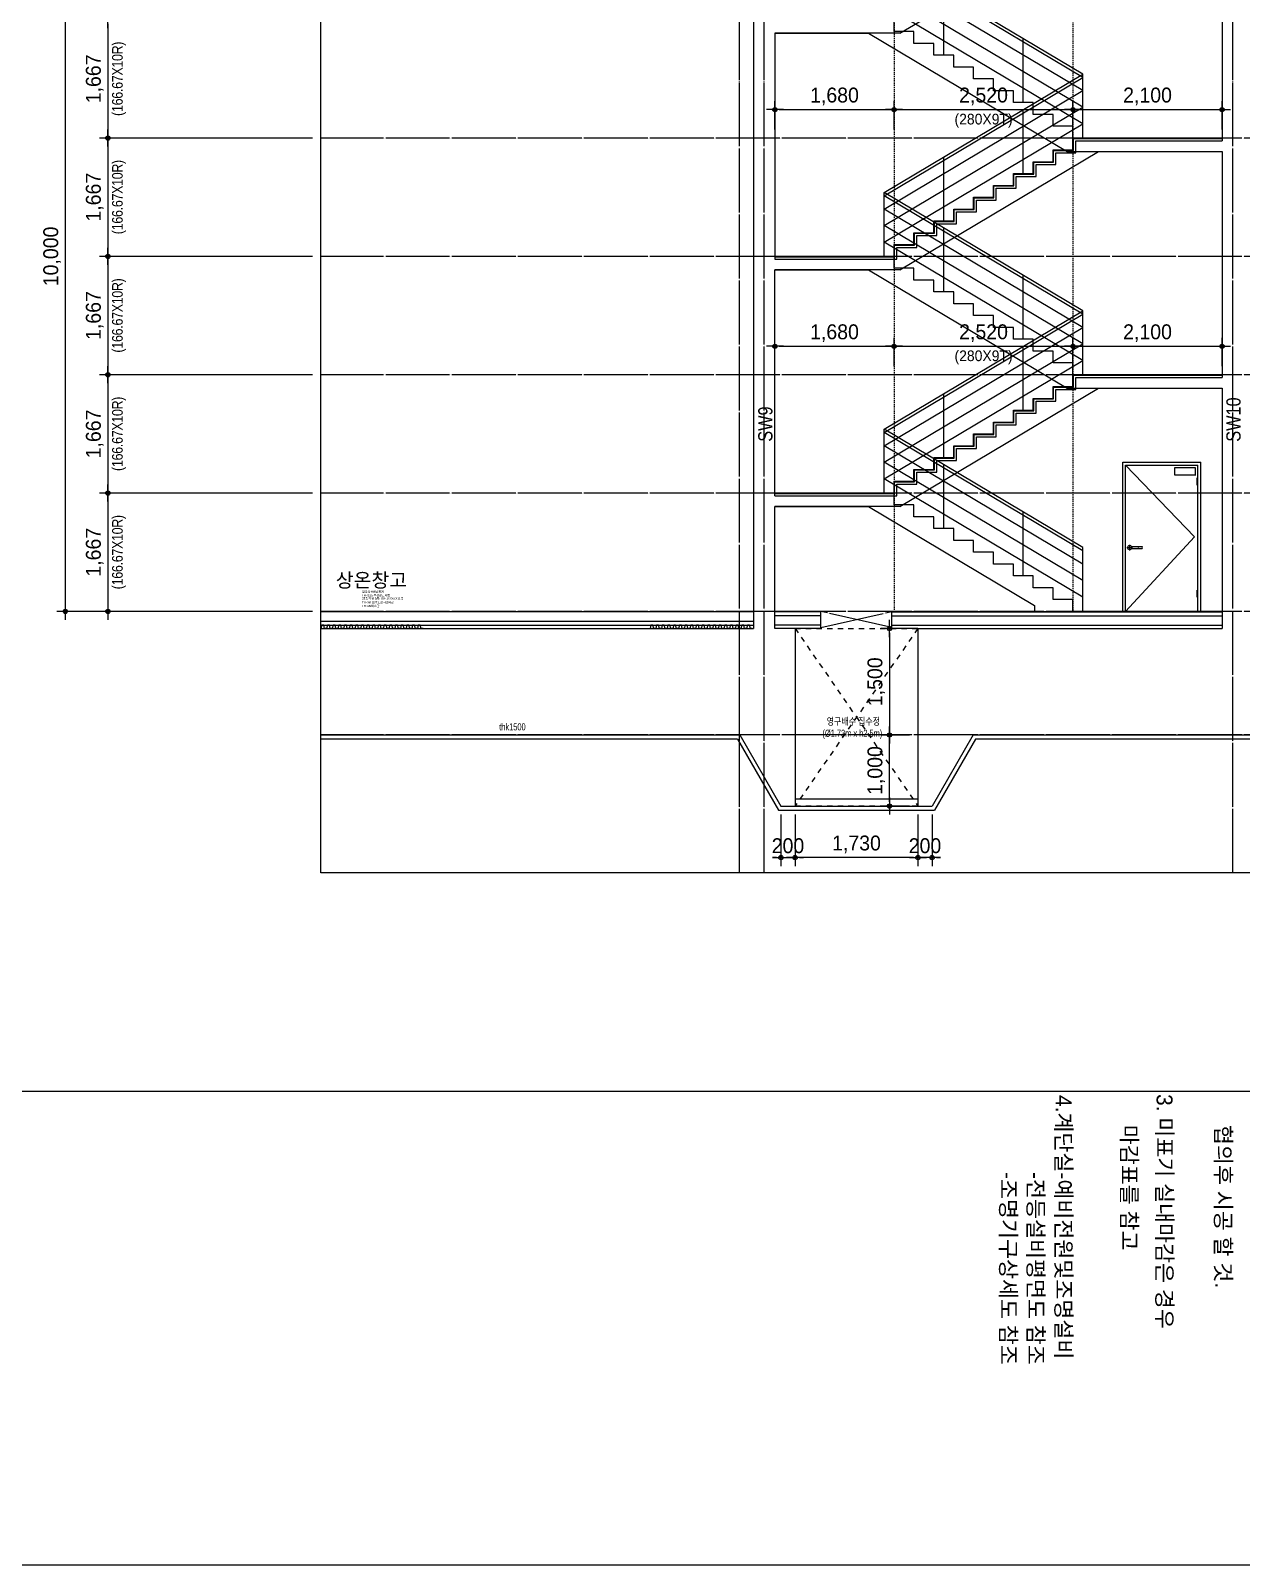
# Model space of a CAD drawing. Header units: millimetres. Extents: x 11948722 to 13111668, y -10771712 to -10232988.
# Drawn here: x 12635683 to 12652737, y -10515136 to -10493525 of the extents above; entities that cross this region are included whole.
import ezdxf
from ezdxf.enums import TextEntityAlignment as Align

# ---------------------------------------------------------------- set-up
doc = ezdxf.new("R2010")
doc.units = ezdxf.units.MM
doc.header["$LTSCALE"] = 150
doc.header["$MEASUREMENT"] = 0
for name, pattern in [('CEN', [6.2, 6, -0.1, 0, -0.1]), ('HID', [2.3, 1.5, -0.8]), ('HIDDEN', [2, 1, -1]), ('Xref-계단단면도$0$H', [1, 0.6, -0.4])]:
    doc.linetypes.add(name, pattern=pattern)
doc.layers.get('0').update_dxf_attribs({"linetype": 'CONTINUOUS'})
doc.layers.get('Defpoints').update_dxf_attribs({"color": 117, "linetype": 'CONTINUOUS'})
for name, color, linetype in [('253', 253, 'CONTINUOUS'), ('A-HAT-251', 251, 'CONTINUOUS'), ('A-중심선', 10, 'CEN'), ('BOX TEXT', 3, 'CONTINUOUS'), ('CON-C', 2, 'CONTINUOUS'), ('ELE-06', 6, 'CONTINUOUS'), ('ELE-8', 8, 'CONTINUOUS'), ('ele11', 251, 'CONTINUOUS'), ('Xref-계단단면도$0$3 dim0', 7, 'CONTINUOUS'), ('Xref-계단단면도$0$A-CEIL', 6, 'CONTINUOUS'), ('Xref-계단단면도$0$A-DIM', 7, 'CONTINUOUS'), ('바닥마감', 3, 'CONTINUOUS')]:
    doc.layers.add(name, color=color, linetype=linetype)
doc.styles.add('A.NARROW', font='ARIALN.TTF')
doc.styles.add('Xref-계단단면도$0$나눔고딕 Se', font='')
doc.styles.add('돋움', font='')
doc.styles.add('맑은고딕', font='malgun.ttf')
doc.styles.add('주석', font='')
doc.styles.get('Xref-계단단면도$0$나눔고딕 Se').set_extended_font_data('Dotum')
doc.styles.get('돋움').set_extended_font_data('Dotum')
doc.styles.get('주석').set_extended_font_data('Dotum')
doc.dimstyles.new('Xref-계단단면도$0$A1-100', dxfattribs={"dimtxt": 3, "dimasz": 1, "dimexe": 2, "dimexo": 2, "dimgap": 1, "dimtad": 1, "dimdec": 0, "dimzin": 12, "dimdsep": 46, "dimlunit": 6, "dimtxsty": 'Xref-계단단면도$0$나눔고딕 Se', "dimblk1": 'Xref-계단단면도$0$DIMDOT', "dimblk2": 'Xref-계단단면도$0$DIMDOT', "dimsah": 1, "dimcen": -1, "dimdle": 2, "dimclrd": 256, "dimclre": 256, "dimclrt": 3, "dimadec": 0, "dimazin": 0, "dimtfac": 1, "dimtdec": 0, "dimtix": 1, "dimtmove": 2, "dimatfit": 3, "dimldrblk": 'Xref-계단단면도$0$DIMDOT', "dimfxl": 1, "dimtvp": 1, "dimtolj": 1, "dimtzin": 12, "dimlwd": -1, "dimlwe": -1, "dimarcsym": 0})

# ---------------------------------------------------------------- blocks, each defined once
blk = doc.blocks.new('Xref-계단단면도$0$DIMDOT')
at = {"color": 0}
blk.add_line((-2, 0), (2, 0), dxfattribs=at)
for radius in [0.5, 0.25]:
    blk.add_circle((0, 0), radius, dxfattribs=at)
blk = doc.blocks.new('*D434')
at = {"layer": 'Defpoints', "color": 0, "ltscale": 1200}
for p in [(12639771, -10491704), (12636171, -10501704), (12639771, -10501704)]:
    blk.add_point(p, dxfattribs=at)
at = {"layer": 'Xref-계단단면도$0$3 dim0'}
for p, q in [((12639651, -10491704), (12636051, -10491704)), ((12636171, -10491764), (12636171, -10501644)), ((12639651, -10501704), (12636051, -10501704))]:
    blk.add_line(p, q, dxfattribs=at)
at = {"layer": 'Xref-계단단면도$0$3 dim0', "ltscale": 1200, "xscale": 60, "yscale": 60, "zscale": 60}
for p, rotation in [((12636171, -10491704), 90), ((12636171, -10501704), 270)]:
    blk.add_blockref('Xref-계단단면도$0$DIMDOT', p, dxfattribs=dict(at, rotation=rotation))
at = {"layer": 'Xref-계단단면도$0$3 dim0', "color": 3, "ltscale": 1200, "insert": (12635985, -10496704), "char_height": 210, "attachment_point": 5, "rotation": 90, "style": 'Xref-계단단면도$0$나눔고딕 Se'}
blk.add_mtext('\\A1;10,000', dxfattribs=at)
blk = doc.blocks.new('*D428')
at = {"layer": 'Defpoints', "color": 0, "ltscale": 1200}
for p in [(12639771, -10495037), (12636771, -10496704), (12639771, -10496704)]:
    blk.add_point(p, dxfattribs=at)
at = {"layer": 'Xref-계단단면도$0$3 dim0'}
for p, q in [((12639651, -10495037), (12636651, -10495037)), ((12636771, -10495097), (12636771, -10496644)), ((12639651, -10496704), (12636651, -10496704))]:
    blk.add_line(p, q, dxfattribs=at)
at = {"layer": 'Xref-계단단면도$0$3 dim0', "ltscale": 1200, "xscale": 60, "yscale": 60, "zscale": 60}
for p, rotation in [((12636771, -10495037), 90), ((12636771, -10496704), 270)]:
    blk.add_blockref('Xref-계단단면도$0$DIMDOT', p, dxfattribs=dict(at, rotation=rotation))
at = {"layer": 'Xref-계단단면도$0$3 dim0', "color": 3, "ltscale": 1200, "char_height": 210, "attachment_point": 5, "rotation": 90, "style": 'Xref-계단단면도$0$나눔고딕 Se'}
for s, insert in [('\\H0.714286x;\\W0.9;\\T0.95;(166.67X10R)', (12636927, -10495870)), ('\\A1;1,667', (12636585, -10495870))]:
    blk.add_mtext(s, dxfattribs=dict(at, insert=insert))
blk = doc.blocks.new('*D429')
at = {"layer": 'Defpoints', "color": 0, "ltscale": 1200}
for p in [(12639771, -10496704), (12636771, -10498370), (12639771, -10498370)]:
    blk.add_point(p, dxfattribs=at)
at = {"layer": 'Xref-계단단면도$0$3 dim0'}
for p, q in [((12639651, -10496704), (12636651, -10496704)), ((12636771, -10496764), (12636771, -10498310)), ((12639651, -10498370), (12636651, -10498370))]:
    blk.add_line(p, q, dxfattribs=at)
at = {"layer": 'Xref-계단단면도$0$3 dim0', "ltscale": 1200, "xscale": 60, "yscale": 60, "zscale": 60}
for p, rotation in [((12636771, -10496704), 90), ((12636771, -10498370), 270)]:
    blk.add_blockref('Xref-계단단면도$0$DIMDOT', p, dxfattribs=dict(at, rotation=rotation))
at = {"layer": 'Xref-계단단면도$0$3 dim0', "color": 3, "ltscale": 1200, "char_height": 210, "attachment_point": 5, "rotation": 90, "style": 'Xref-계단단면도$0$나눔고딕 Se'}
for s, insert in [('\\H0.714286x;\\W0.9;\\T0.95;(166.67X10R)', (12636927, -10497537)), ('\\A1;1,667', (12636585, -10497537))]:
    blk.add_mtext(s, dxfattribs=dict(at, insert=insert))
blk = doc.blocks.new('*D430')
at = {"layer": 'Defpoints', "color": 0, "ltscale": 1200}
for p in [(12639771, -10498370), (12636771, -10500037), (12639771, -10500037)]:
    blk.add_point(p, dxfattribs=at)
at = {"layer": 'Xref-계단단면도$0$3 dim0'}
for p, q in [((12639651, -10498370), (12636651, -10498370)), ((12636771, -10498430), (12636771, -10499977)), ((12639651, -10500037), (12636651, -10500037))]:
    blk.add_line(p, q, dxfattribs=at)
at = {"layer": 'Xref-계단단면도$0$3 dim0', "ltscale": 1200, "xscale": 60, "yscale": 60, "zscale": 60}
for p, rotation in [((12636771, -10498370), 90), ((12636771, -10500037), 270)]:
    blk.add_blockref('Xref-계단단면도$0$DIMDOT', p, dxfattribs=dict(at, rotation=rotation))
at = {"layer": 'Xref-계단단면도$0$3 dim0', "color": 3, "ltscale": 1200, "char_height": 210, "attachment_point": 5, "rotation": 90, "style": 'Xref-계단단면도$0$나눔고딕 Se'}
for s, insert in [('\\A1;1,667', (12636585, -10499204)), ('\\H0.714286x;\\W0.9;\\T0.95;(166.67X10R)', (12636927, -10499204))]:
    blk.add_mtext(s, dxfattribs=dict(at, insert=insert))
blk = doc.blocks.new('*D431')
at = {"layer": 'Defpoints', "color": 0, "ltscale": 1200}
for p in [(12639771, -10493370), (12636771, -10495037), (12639771, -10495037)]:
    blk.add_point(p, dxfattribs=at)
at = {"layer": 'Xref-계단단면도$0$3 dim0'}
for p, q in [((12639651, -10493370), (12636651, -10493370)), ((12636771, -10493430), (12636771, -10494977)), ((12639651, -10495037), (12636651, -10495037))]:
    blk.add_line(p, q, dxfattribs=at)
at = {"layer": 'Xref-계단단면도$0$3 dim0', "ltscale": 1200, "xscale": 60, "yscale": 60, "zscale": 60}
for p, rotation in [((12636771, -10493370), 90), ((12636771, -10495037), 270)]:
    blk.add_blockref('Xref-계단단면도$0$DIMDOT', p, dxfattribs=dict(at, rotation=rotation))
at = {"layer": 'Xref-계단단면도$0$3 dim0', "color": 3, "ltscale": 1200, "char_height": 210, "attachment_point": 5, "rotation": 90, "style": 'Xref-계단단면도$0$나눔고딕 Se'}
for s, insert in [('\\H0.714286x;\\W0.9;\\T0.95;(166.67X10R)', (12636927, -10494204)), ('\\A1;1,667', (12636585, -10494204))]:
    blk.add_mtext(s, dxfattribs=dict(at, insert=insert))
blk = doc.blocks.new('*D446')
at = {"layer": 'Defpoints', "color": 0, "ltscale": 1200}
for p in [(12639771, -10500037), (12636771, -10501704), (12639771, -10501704)]:
    blk.add_point(p, dxfattribs=at)
at = {"layer": 'Xref-계단단면도$0$3 dim0'}
for p, q in [((12639651, -10500037), (12636651, -10500037)), ((12636771, -10500097), (12636771, -10501644)), ((12639651, -10501704), (12636651, -10501704))]:
    blk.add_line(p, q, dxfattribs=at)
at = {"layer": 'Xref-계단단면도$0$3 dim0', "ltscale": 1200, "xscale": 60, "yscale": 60, "zscale": 60}
for p, rotation in [((12636771, -10500037), 90), ((12636771, -10501704), 270)]:
    blk.add_blockref('Xref-계단단면도$0$DIMDOT', p, dxfattribs=dict(at, rotation=rotation))
at = {"layer": 'Xref-계단단면도$0$3 dim0', "color": 3, "ltscale": 1200, "char_height": 210, "attachment_point": 5, "rotation": 90, "style": 'Xref-계단단면도$0$나눔고딕 Se'}
for s, insert in [('\\H0.714286x;\\W0.9;\\T0.95;(166.67X10R)', (12636927, -10500870)), ('\\A1;1,667', (12636585, -10500870))]:
    blk.add_mtext(s, dxfattribs=dict(at, insert=insert))
blk = doc.blocks.new('*D466')
at = {"layer": 'Defpoints', "color": 0, "lineweight": -3, "ltscale": 1200}
for p in [(12647846, -10494637), (12646166, -10495037), (12647846, -10495037)]:
    blk.add_point(p, dxfattribs=at)
at = {"layer": 'Xref-계단단면도$0$3 dim0'}
for p, q in [((12646166, -10494917), (12646166, -10494517)), ((12647846, -10494917), (12647846, -10494517)), ((12646226, -10494637), (12647786, -10494637))]:
    blk.add_line(p, q, dxfattribs=at)
at = {"layer": 'Xref-계단단면도$0$3 dim0', "ltscale": 1200, "xscale": 60, "yscale": 60, "zscale": 60, "rotation": 180}
blk.add_blockref('Xref-계단단면도$0$DIMDOT', (12646166, -10494637), dxfattribs=at)
at = {"layer": 'Xref-계단단면도$0$3 dim0', "ltscale": 1200, "xscale": 60, "yscale": 60, "zscale": 60}
blk.add_blockref('Xref-계단단면도$0$DIMDOT', (12647846, -10494637), dxfattribs=at)
at = {"layer": 'Xref-계단단면도$0$3 dim0', "color": 3, "ltscale": 1200, "insert": (12647006, -10494451), "char_height": 210, "attachment_point": 5, "style": 'Xref-계단단면도$0$나눔고딕 Se'}
blk.add_mtext('\\A1;1,680', dxfattribs=at)
blk = doc.blocks.new('*D467')
at = {"layer": 'Defpoints', "color": 0, "lineweight": -3, "ltscale": 1200}
for p in [(12650366, -10494637), (12647846, -10495037), (12650366, -10495037)]:
    blk.add_point(p, dxfattribs=at)
at = {"layer": 'Xref-계단단면도$0$3 dim0'}
for p, q in [((12647846, -10494917), (12647846, -10494517)), ((12650366, -10494917), (12650366, -10494517)), ((12647906, -10494637), (12650306, -10494637))]:
    blk.add_line(p, q, dxfattribs=at)
at = {"layer": 'Xref-계단단면도$0$3 dim0', "ltscale": 1200, "xscale": 60, "yscale": 60, "zscale": 60, "rotation": 180}
blk.add_blockref('Xref-계단단면도$0$DIMDOT', (12647846, -10494637), dxfattribs=at)
at = {"layer": 'Xref-계단단면도$0$3 dim0', "ltscale": 1200, "xscale": 60, "yscale": 60, "zscale": 60}
blk.add_blockref('Xref-계단단면도$0$DIMDOT', (12650366, -10494637), dxfattribs=at)
at = {"layer": 'Xref-계단단면도$0$3 dim0', "color": 3, "ltscale": 1200, "char_height": 210, "attachment_point": 5, "style": 'Xref-계단단면도$0$나눔고딕 Se'}
for s, insert in [('\\A1;2,520', (12649106, -10494451)), ('\\H0.714286x;(280X9T)', (12649106, -10494793))]:
    blk.add_mtext(s, dxfattribs=dict(at, insert=insert))
blk = doc.blocks.new('*D468')
at = {"layer": 'Defpoints', "color": 0, "lineweight": -3, "ltscale": 1200}
for p in [(12652466, -10494637), (12650366, -10495037), (12652466, -10495037)]:
    blk.add_point(p, dxfattribs=at)
at = {"layer": 'Xref-계단단면도$0$3 dim0'}
for p, q in [((12650366, -10494917), (12650366, -10494517)), ((12652466, -10494917), (12652466, -10494517)), ((12650426, -10494637), (12652406, -10494637))]:
    blk.add_line(p, q, dxfattribs=at)
at = {"layer": 'Xref-계단단면도$0$3 dim0', "ltscale": 1200, "xscale": 60, "yscale": 60, "zscale": 60, "rotation": 180}
blk.add_blockref('Xref-계단단면도$0$DIMDOT', (12650366, -10494637), dxfattribs=at)
at = {"layer": 'Xref-계단단면도$0$3 dim0', "ltscale": 1200, "xscale": 60, "yscale": 60, "zscale": 60}
blk.add_blockref('Xref-계단단면도$0$DIMDOT', (12652466, -10494637), dxfattribs=at)
at = {"layer": 'Xref-계단단면도$0$3 dim0', "color": 3, "ltscale": 1200, "insert": (12651416, -10494451), "char_height": 210, "attachment_point": 5, "style": 'Xref-계단단면도$0$나눔고딕 Se'}
blk.add_mtext('\\A1;2,100', dxfattribs=at)
blk = doc.blocks.new('*D469')
at = {"layer": 'Defpoints', "color": 0, "lineweight": -3, "ltscale": 1200}
for p in [(12647846, -10497970), (12646166, -10498370), (12647846, -10498370)]:
    blk.add_point(p, dxfattribs=at)
at = {"layer": 'Xref-계단단면도$0$3 dim0'}
for p, q in [((12646166, -10498250), (12646166, -10497850)), ((12646226, -10497970), (12647786, -10497970)), ((12647846, -10498250), (12647846, -10497850))]:
    blk.add_line(p, q, dxfattribs=at)
at = {"layer": 'Xref-계단단면도$0$3 dim0', "ltscale": 1200, "xscale": 60, "yscale": 60, "zscale": 60, "rotation": 180}
blk.add_blockref('Xref-계단단면도$0$DIMDOT', (12646166, -10497970), dxfattribs=at)
at = {"layer": 'Xref-계단단면도$0$3 dim0', "ltscale": 1200, "xscale": 60, "yscale": 60, "zscale": 60}
blk.add_blockref('Xref-계단단면도$0$DIMDOT', (12647846, -10497970), dxfattribs=at)
at = {"layer": 'Xref-계단단면도$0$3 dim0', "color": 3, "ltscale": 1200, "insert": (12647006, -10497785), "char_height": 210, "attachment_point": 5, "style": 'Xref-계단단면도$0$나눔고딕 Se'}
blk.add_mtext('\\A1;1,680', dxfattribs=at)
blk = doc.blocks.new('*D470')
at = {"layer": 'Defpoints', "color": 0, "lineweight": -3, "ltscale": 1200}
for p in [(12650366, -10497970), (12647846, -10498370), (12650366, -10498370)]:
    blk.add_point(p, dxfattribs=at)
at = {"layer": 'Xref-계단단면도$0$3 dim0'}
for p, q in [((12647846, -10498250), (12647846, -10497850)), ((12647906, -10497970), (12650306, -10497970)), ((12650366, -10498250), (12650366, -10497850))]:
    blk.add_line(p, q, dxfattribs=at)
at = {"layer": 'Xref-계단단면도$0$3 dim0', "ltscale": 1200, "xscale": 60, "yscale": 60, "zscale": 60, "rotation": 180}
blk.add_blockref('Xref-계단단면도$0$DIMDOT', (12647846, -10497970), dxfattribs=at)
at = {"layer": 'Xref-계단단면도$0$3 dim0', "ltscale": 1200, "xscale": 60, "yscale": 60, "zscale": 60}
blk.add_blockref('Xref-계단단면도$0$DIMDOT', (12650366, -10497970), dxfattribs=at)
at = {"layer": 'Xref-계단단면도$0$3 dim0', "color": 3, "ltscale": 1200, "char_height": 210, "attachment_point": 5, "style": 'Xref-계단단면도$0$나눔고딕 Se'}
for s, insert in [('\\A1;2,520', (12649106, -10497785)), ('\\H0.714286x;(280X9T)', (12649106, -10498126))]:
    blk.add_mtext(s, dxfattribs=dict(at, insert=insert))
blk = doc.blocks.new('*D471')
at = {"layer": 'Defpoints', "color": 0, "lineweight": -3, "ltscale": 1200}
for p in [(12652466, -10497970), (12650366, -10498370), (12652466, -10498370)]:
    blk.add_point(p, dxfattribs=at)
at = {"layer": 'Xref-계단단면도$0$3 dim0'}
for p, q in [((12650366, -10498250), (12650366, -10497850)), ((12650426, -10497970), (12652406, -10497970)), ((12652466, -10498250), (12652466, -10497850))]:
    blk.add_line(p, q, dxfattribs=at)
at = {"layer": 'Xref-계단단면도$0$3 dim0', "ltscale": 1200, "xscale": 60, "yscale": 60, "zscale": 60, "rotation": 180}
blk.add_blockref('Xref-계단단면도$0$DIMDOT', (12650366, -10497970), dxfattribs=at)
at = {"layer": 'Xref-계단단면도$0$3 dim0', "ltscale": 1200, "xscale": 60, "yscale": 60, "zscale": 60}
blk.add_blockref('Xref-계단단면도$0$DIMDOT', (12652466, -10497970), dxfattribs=at)
at = {"layer": 'Xref-계단단면도$0$3 dim0', "color": 3, "ltscale": 1200, "insert": (12651416, -10497785), "char_height": 210, "attachment_point": 5, "style": 'Xref-계단단면도$0$나눔고딕 Se'}
blk.add_mtext('\\A1;2,100', dxfattribs=at)
blk = doc.blocks.new('A$C52377B3B')
at = {"layer": 'ELE-8', "ltscale": 300}
for p, q in [((-1100, 2100), (0, 2100)), ((-1100, 0), (-1100, 2100)), ((-1060, 2060), (-90, 1050)), ((-1060, 2060), (-40, 2060)), ((-1060, 0), (-1060, 2060)), ((-40, 0), (-40, 2060)), ((0, 0), (0, 2100)), ((-50, 1880), (-40, 1880)), ((-50, 1780), (-50, 1880)), ((-50, 1780), (-40, 1780)), ((-90, 1050), (-1060, 0)), ((-1040, 900), (-960, 900)), ((-1000, 860), (-1000, 940)), ((-974, 915), (-824, 915)), ((-974, 885), (-824, 885)), ((-50, 300), (-40, 300)), ((-50, 200), (-50, 300)), ((-1100, 0), (0, 0)), ((-50, 200), (-40, 200))]:
    blk.add_line(p, q, dxfattribs=at)
blk.add_lwpolyline([(-372, 2023), (-372, 1924, 0.414214), (-371, 1923), (-72, 1923, 0.414214), (-72, 1924), (-72, 2023, 0.414214), (-72, 2023), (-371, 2023, 0.414214)], format="xyb", close=True, dxfattribs=at)
blk.add_circle((-1000, 900), 30, dxfattribs=at)
for start, end in [(150, 210), (330, 30)]:
    blk.add_arc((-850, 900), 30, start, end, dxfattribs=at)
blk = doc.blocks.new('*D1253')
at = {"layer": 'Defpoints', "color": 0, "ltscale": 1200}
for p in [(12648181, -10501944), (12647781, -10503444), (12648181, -10503444)]:
    blk.add_point(p, dxfattribs=at)
at = {"layer": 'Xref-계단단면도$0$3 dim0'}
for p, q in [((12648061, -10501944), (12647661, -10501944)), ((12647781, -10502004), (12647781, -10503384)), ((12648061, -10503444), (12647661, -10503444))]:
    blk.add_line(p, q, dxfattribs=at)
at = {"layer": 'Xref-계단단면도$0$3 dim0', "ltscale": 1200, "xscale": 60, "yscale": 60, "zscale": 60}
for p, rotation in [((12647781, -10501944), 90), ((12647781, -10503444), 270)]:
    blk.add_blockref('Xref-계단단면도$0$DIMDOT', p, dxfattribs=dict(at, rotation=rotation))
at = {"layer": 'Xref-계단단면도$0$3 dim0', "color": 3, "ltscale": 1200, "insert": (12647595, -10502694), "char_height": 210, "attachment_point": 5, "rotation": 90, "style": 'Xref-계단단면도$0$나눔고딕 Se'}
blk.add_mtext('\\A1;1,500', dxfattribs=at)
blk = doc.blocks.new('*D1254')
at = {"layer": 'Defpoints', "color": 0, "ltscale": 1200}
for p in [(12646451, -10504444), (12648181, -10504444), (12646451, -10505170)]:
    blk.add_point(p, dxfattribs=at)
at = {"layer": 'Xref-계단단면도$0$3 dim0'}
for p, q in [((12646451, -10504564), (12646451, -10505290)), ((12648181, -10504564), (12648181, -10505290)), ((12648121, -10505170), (12646511, -10505170))]:
    blk.add_line(p, q, dxfattribs=at)
at = {"layer": 'Xref-계단단면도$0$3 dim0', "ltscale": 1200, "xscale": 60, "yscale": 60, "zscale": 60, "rotation": 180}
blk.add_blockref('Xref-계단단면도$0$DIMDOT', (12646451, -10505170), dxfattribs=at)
at = {"layer": 'Xref-계단단면도$0$3 dim0', "ltscale": 1200, "xscale": 60, "yscale": 60, "zscale": 60}
blk.add_blockref('Xref-계단단면도$0$DIMDOT', (12648181, -10505170), dxfattribs=at)
at = {"layer": 'Xref-계단단면도$0$3 dim0', "color": 3, "ltscale": 1200, "insert": (12647316, -10504984), "char_height": 210, "attachment_point": 5, "style": 'Xref-계단단면도$0$나눔고딕 Se'}
blk.add_mtext('\\A1;1,730', dxfattribs=at)
blk = doc.blocks.new('*D1255')
at = {"layer": 'Defpoints', "color": 0, "ltscale": 1200}
for p in [(12646251, -10504444), (12646451, -10504444), (12646451, -10505170)]:
    blk.add_point(p, dxfattribs=at)
at = {"layer": 'Xref-계단단면도$0$3 dim0'}
for p, q in [((12646251, -10504564), (12646251, -10505290)), ((12646451, -10504564), (12646451, -10505290)), ((12646191, -10505170), (12646131, -10505170)), ((12646251, -10505170), (12646451, -10505170)), ((12646511, -10505170), (12646571, -10505170))]:
    blk.add_line(p, q, dxfattribs=at)
at = {"layer": 'Xref-계단단면도$0$3 dim0', "ltscale": 1200, "xscale": 60, "yscale": 60, "zscale": 60}
blk.add_blockref('Xref-계단단면도$0$DIMDOT', (12646251, -10505170), dxfattribs=at)
at = {"layer": 'Xref-계단단면도$0$3 dim0', "ltscale": 1200, "xscale": 60, "yscale": 60, "zscale": 60, "rotation": 180}
blk.add_blockref('Xref-계단단면도$0$DIMDOT', (12646451, -10505170), dxfattribs=at)
at = {"layer": 'Xref-계단단면도$0$3 dim0', "color": 3, "ltscale": 1200, "insert": (12646351, -10505004), "char_height": 210, "attachment_point": 5, "style": 'Xref-계단단면도$0$나눔고딕 Se'}
blk.add_mtext('\\A1;200', dxfattribs=at)
blk = doc.blocks.new('*D1256')
at = {"layer": 'Defpoints', "color": 0, "ltscale": 1200}
for p in [(12647781, -10503444), (12648181, -10503444), (12648181, -10504444)]:
    blk.add_point(p, dxfattribs=at)
at = {"layer": 'Xref-계단단면도$0$3 dim0'}
for p, q in [((12648061, -10503444), (12647661, -10503444)), ((12647781, -10504384), (12647781, -10503504)), ((12648061, -10504444), (12647661, -10504444))]:
    blk.add_line(p, q, dxfattribs=at)
at = {"layer": 'Xref-계단단면도$0$3 dim0', "ltscale": 1200, "xscale": 60, "yscale": 60, "zscale": 60}
for p, rotation in [((12647781, -10503444), 90), ((12647781, -10504444), 270)]:
    blk.add_blockref('Xref-계단단면도$0$DIMDOT', p, dxfattribs=dict(at, rotation=rotation))
at = {"layer": 'Xref-계단단면도$0$3 dim0', "color": 3, "ltscale": 1200, "insert": (12647595, -10503944), "char_height": 210, "attachment_point": 5, "rotation": 90, "style": 'Xref-계단단면도$0$나눔고딕 Se'}
blk.add_mtext('\\A1;1,000', dxfattribs=at)
blk = doc.blocks.new('*D1257')
at = {"layer": 'Defpoints', "color": 0, "ltscale": 1200}
for p in [(12648181, -10504444), (12648381, -10504444), (12648181, -10505170)]:
    blk.add_point(p, dxfattribs=at)
at = {"layer": 'Xref-계단단면도$0$3 dim0'}
for p, q in [((12648181, -10504564), (12648181, -10505290)), ((12648381, -10504564), (12648381, -10505290)), ((12648121, -10505170), (12648061, -10505170)), ((12648381, -10505170), (12648181, -10505170)), ((12648441, -10505170), (12648501, -10505170))]:
    blk.add_line(p, q, dxfattribs=at)
at = {"layer": 'Xref-계단단면도$0$3 dim0', "ltscale": 1200, "xscale": 60, "yscale": 60, "zscale": 60}
blk.add_blockref('Xref-계단단면도$0$DIMDOT', (12648181, -10505170), dxfattribs=at)
at = {"layer": 'Xref-계단단면도$0$3 dim0', "ltscale": 1200, "xscale": 60, "yscale": 60, "zscale": 60, "rotation": 180}
blk.add_blockref('Xref-계단단면도$0$DIMDOT', (12648381, -10505170), dxfattribs=at)
at = {"layer": 'Xref-계단단면도$0$3 dim0', "color": 3, "ltscale": 1200, "insert": (12648281, -10505004), "char_height": 210, "attachment_point": 5, "style": 'Xref-계단단면도$0$나눔고딕 Se'}
blk.add_mtext('\\A1;200', dxfattribs=at)
blk = doc.blocks.new('1.5')
at = {"layer": 'A-HAT-251', "linetype": 'HIDDEN', "ltscale": 0.5}
for p, q in [((12412532, -10439268), (12412532, -10441768)), ((12412532, -10439268), (12414262, -10441768)), ((12414262, -10439268), (12412532, -10441768)), ((12412532, -10439268), (12414262, -10439268)), ((12414262, -10439268), (12414262, -10441768)), ((12412532, -10441768), (12414262, -10441768))]:
    blk.add_line(p, q, dxfattribs=at)
at = {"layer": 'Defpoints', "style": '주석', "width": 0.8}
for s, p in [('영구배수 집수정', (12412978, -10440577)), ('(Ø1.73m x h2.5m)', (12412917, -10440744))]:
    blk.add_text(s, height=100, dxfattribs=at).set_placement(p, align=Align.MIDDLE_LEFT)

msp = doc.modelspace()

# ---------------------------------------------------------------- linework, layer by layer
at = {"layer": '253', "linetype": 'Continuous'}
for p, q in [((12646815.8, -10501943.5), (12646815.8, -10501710.5)), ((12647815.8, -10501943.5), (12647815.8, -10501710.5)), ((12646815.8, -10501943.5), (12646450.8, -10501943.5)), ((12648180.8, -10501943.5), (12647815.8, -10501943.5))]:
    msp.add_line(p, q, dxfattribs=at)
at = {"layer": 'A-HAT-251'}
for points in [[(12639850.5, -10501943.5), (12639822.5, -10501943.5), (12639810.5, -10501898.5), (12639782.5, -10501898.5), (12639770.5, -10501943.5)], [(12639930.5, -10501943.5), (12639902.5, -10501943.5), (12639890.5, -10501898.5), (12639862.5, -10501898.5), (12639850.5, -10501943.5)], [(12640010.5, -10501943.5), (12639982.5, -10501943.5), (12639970.5, -10501898.5), (12639942.5, -10501898.5), (12639930.5, -10501943.5)], [(12640090.5, -10501943.5), (12640062.5, -10501943.5), (12640050.5, -10501898.5), (12640022.5, -10501898.5), (12640010.5, -10501943.5)], [(12640170.5, -10501943.5), (12640142.5, -10501943.5), (12640130.5, -10501898.5), (12640102.5, -10501898.5), (12640090.5, -10501943.5)], [(12640250.5, -10501943.5), (12640222.5, -10501943.5), (12640210.5, -10501898.5), (12640182.5, -10501898.5), (12640170.5, -10501943.5)], [(12640330.5, -10501943.5), (12640302.5, -10501943.5), (12640290.5, -10501898.5), (12640262.5, -10501898.5), (12640250.5, -10501943.5)], [(12640410.5, -10501943.5), (12640382.5, -10501943.5), (12640370.5, -10501898.5), (12640342.5, -10501898.5), (12640330.5, -10501943.5)], [(12640490.5, -10501943.5), (12640462.5, -10501943.5), (12640450.5, -10501898.5), (12640422.5, -10501898.5), (12640410.5, -10501943.5)], [(12640570.5, -10501943.5), (12640542.5, -10501943.5), (12640530.5, -10501898.5), (12640502.5, -10501898.5), (12640490.5, -10501943.5)], [(12640650.5, -10501943.5), (12640622.5, -10501943.5), (12640610.5, -10501898.5), (12640582.5, -10501898.5), (12640570.5, -10501943.5)], [(12640730.5, -10501943.5), (12640702.5, -10501943.5), (12640690.5, -10501898.5), (12640662.5, -10501898.5), (12640650.5, -10501943.5)], [(12640810.5, -10501943.5), (12640782.5, -10501943.5), (12640770.5, -10501898.5), (12640742.5, -10501898.5), (12640730.5, -10501943.5)], [(12640890.5, -10501943.5), (12640862.5, -10501943.5), (12640850.5, -10501898.5), (12640822.5, -10501898.5), (12640810.5, -10501943.5)], [(12640970.5, -10501943.5), (12640942.5, -10501943.5), (12640930.5, -10501898.5), (12640902.5, -10501898.5), (12640890.5, -10501943.5)], [(12641050.5, -10501943.5), (12641022.5, -10501943.5), (12641010.5, -10501898.5), (12640982.5, -10501898.5), (12640970.5, -10501943.5)], [(12641130.5, -10501943.5), (12641102.5, -10501943.5), (12641090.5, -10501898.5), (12641062.5, -10501898.5), (12641050.5, -10501943.5)], [(12641210.5, -10501943.5), (12641182.5, -10501943.5), (12641170.5, -10501898.5), (12641142.5, -10501898.5), (12641130.5, -10501943.5)], [(12644488.7, -10501943.5), (12644460.7, -10501943.5), (12644448.7, -10501898.5), (12644420.7, -10501898.5), (12644408.7, -10501943.5)], [(12644568.7, -10501943.5), (12644540.7, -10501943.5), (12644528.7, -10501898.5), (12644500.7, -10501898.5), (12644488.7, -10501943.5)], [(12644648.7, -10501943.5), (12644620.7, -10501943.5), (12644608.7, -10501898.5), (12644580.7, -10501898.5), (12644568.7, -10501943.5)], [(12644728.7, -10501943.5), (12644700.7, -10501943.5), (12644688.7, -10501898.5), (12644660.7, -10501898.5), (12644648.7, -10501943.5)], [(12644808.7, -10501943.5), (12644780.7, -10501943.5), (12644768.7, -10501898.5), (12644740.7, -10501898.5), (12644728.7, -10501943.5)], [(12644888.7, -10501943.5), (12644860.7, -10501943.5), (12644848.7, -10501898.5), (12644820.7, -10501898.5), (12644808.7, -10501943.5)], [(12644968.7, -10501943.5), (12644940.7, -10501943.5), (12644928.7, -10501898.5), (12644900.7, -10501898.5), (12644888.7, -10501943.5)], [(12645048.7, -10501943.5), (12645020.7, -10501943.5), (12645008.7, -10501898.5), (12644980.7, -10501898.5), (12644968.7, -10501943.5)], [(12645128.7, -10501943.5), (12645100.7, -10501943.5), (12645088.7, -10501898.5), (12645060.7, -10501898.5), (12645048.7, -10501943.5)], [(12645208.7, -10501943.5), (12645180.7, -10501943.5), (12645168.7, -10501898.5), (12645140.7, -10501898.5), (12645128.7, -10501943.5)], [(12645288.7, -10501943.5), (12645260.7, -10501943.5), (12645248.7, -10501898.5), (12645220.7, -10501898.5), (12645208.7, -10501943.5)], [(12645368.7, -10501943.5), (12645340.7, -10501943.5), (12645328.7, -10501898.5), (12645300.7, -10501898.5), (12645288.7, -10501943.5)], [(12645448.7, -10501943.5), (12645420.7, -10501943.5), (12645408.7, -10501898.5), (12645380.7, -10501898.5), (12645368.7, -10501943.5)], [(12645528.7, -10501943.5), (12645500.7, -10501943.5), (12645488.7, -10501898.5), (12645460.7, -10501898.5), (12645448.7, -10501943.5)], [(12645608.7, -10501943.5), (12645580.7, -10501943.5), (12645568.7, -10501898.5), (12645540.7, -10501898.5), (12645528.7, -10501943.5)], [(12645688.7, -10501943.5), (12645660.7, -10501943.5), (12645648.7, -10501898.5), (12645620.7, -10501898.5), (12645608.7, -10501943.5)], [(12645768.7, -10501943.5), (12645740.7, -10501943.5), (12645728.7, -10501898.5), (12645700.7, -10501898.5), (12645688.7, -10501943.5)], [(12645848.7, -10501943.5), (12645820.7, -10501943.5), (12645808.7, -10501898.5), (12645780.7, -10501898.5), (12645768.7, -10501943.5)]]:
    msp.add_lwpolyline(points, dxfattribs=at)
at = {"layer": 'A-중심선'}
for p, q in [((12645665.8, -10505384.5), (12645665.8, -10458703.5)), ((12646015.8, -10505384.5), (12646015.8, -10458703.5)), ((12652615.8, -10505384.5), (12652615.8, -10458703.5)), ((12657396.5, -10495036.9), (12639770.5, -10495036.9)), ((12657396.5, -10496703.5), (12639770.5, -10496703.5)), ((12657396.5, -10498370.2), (12639770.5, -10498370.2)), ((12657396.5, -10500036.9), (12639770.5, -10500036.9)), ((12657396.5, -10501703.5), (12639770.5, -10501703.5)), ((12646815.8, -10501928.5), (12647815.8, -10501703.5)), ((12647815.8, -10501928.5), (12646815.8, -10501703.5)), ((12657396.5, -10503443.5), (12639770.5, -10503443.5))]:
    msp.add_line(p, q, dxfattribs=at)
at = {"layer": 'CON-C', "ltscale": 1200}
for p, q in [((12645865.8, -10461953.5), (12645865.8, -10501943.5)), ((12647927, -10493560.2), (12650727, -10491893.5)), ((12646165.8, -10493560.2), (12646165.8, -10496743.5)), ((12647927, -10493560.2), (12646165.8, -10493560.2)), ((12647927, -10496893.5), (12650727, -10495226.9)), ((12650727, -10495226.9), (12652465.8, -10495226.9)), ((12646165.8, -10500076.9), (12646165.8, -10496893.5)), ((12647927, -10496893.5), (12646165.8, -10496893.5)), ((12647927, -10500226.9), (12650727, -10498560.2)), ((12650727, -10498560.2), (12652465.8, -10498560.2)), ((12646165.8, -10501943.5), (12646165.8, -10500226.9)), ((12647927, -10500226.9), (12646165.8, -10500226.9)), ((12639770.5, -10501943.5), (12645865.8, -10501943.5)), ((12646450.8, -10501943.5), (12646165.8, -10501943.5)), ((12646450.8, -10501943.5), (12646450.8, -10504443.5)), ((12648180.8, -10501943.5), (12652465.8, -10501943.5)), ((12648180.8, -10501943.5), (12648180.8, -10504443.5)), ((12639770.5, -10503443.5), (12645673.4, -10503443.5)), ((12645673.4, -10503443.5), (12646250.8, -10504443.5)), ((12648958.1, -10503443.5), (12648380.8, -10504443.5)), ((12648958.1, -10503443.5), (12657396.5, -10503443.5)), ((12646250.8, -10504443.5), (12646450.8, -10504443.5)), ((12648180.8, -10504443.5), (12648380.8, -10504443.5))]:
    msp.add_line(p, q, dxfattribs=at)
for points in [[(12652465.8, -10491893.5), (12652465.8, -10495076.9)], [(12652465.8, -10495226.9), (12652465.8, -10498410.2)], [(12652465.8, -10498560.2), (12652465.8, -10501943.5)]]:
    msp.add_lwpolyline(points, dxfattribs=at)
at = {"layer": 'CON-C', "ltscale": 1200, "flags": 128}
for points in [[(12646165.8, -10496743.5), (12647885.8, -10496743.5), (12647885.8, -10496576.9), (12648165.8, -10496576.9), (12648165.8, -10496410.2), (12648445.8, -10496410.2), (12648445.8, -10496243.5), (12648725.8, -10496243.5), (12648725.8, -10496076.9), (12649005.8, -10496076.9), (12649005.8, -10495910.2), (12649285.8, -10495910.2), (12649285.8, -10495743.5), (12649565.8, -10495743.5), (12649565.8, -10495576.9), (12649845.8, -10495576.9), (12649845.8, -10495410.2), (12650125.8, -10495410.2), (12650125.8, -10495243.5), (12650405.8, -10495243.5), (12650405.8, -10495076.9), (12652465.8, -10495076.9)], [(12646165.8, -10500076.9), (12647885.8, -10500076.9), (12647885.8, -10499910.2), (12648165.8, -10499910.2), (12648165.8, -10499743.5), (12648445.8, -10499743.5), (12648445.8, -10499576.9), (12648725.8, -10499576.9), (12648725.8, -10499410.2), (12649005.8, -10499410.2), (12649005.8, -10499243.5), (12649285.8, -10499243.5), (12649285.8, -10499076.9), (12649565.8, -10499076.9), (12649565.8, -10498910.2), (12649845.8, -10498910.2), (12649845.8, -10498743.5), (12650125.8, -10498743.5), (12650125.8, -10498576.9), (12650405.8, -10498576.9), (12650405.8, -10498410.2), (12652465.8, -10498410.2)]]:
    msp.add_lwpolyline(points, dxfattribs=at)
at = {"layer": 'Defpoints', "ltscale": 1200}
for points in [[(12627262.7, -10452136.3), (12671812.7, -10452136.3), (12671812.7, -10515136.3), (12627262.7, -10515136.3)], [(12629115.7, -10508461.3), (12670065.7, -10508461.3), (12670065.7, -10453936.3), (12629115.7, -10453936.3)], [(12639770.5, -10458703.5), (12657396.5, -10458703.5), (12657396.5, -10505384.5), (12639770.5, -10505384.5)]]:
    msp.add_lwpolyline(points, close=True, dxfattribs=at)
at = {"layer": 'ELE-06'}
for p, q in [((12645638.8, -10503503.5), (12639770.5, -10503503.5)), ((12645638.8, -10503503.5), (12646216.1, -10504503.5)), ((12648992.8, -10503503.5), (12648415.4, -10504503.5)), ((12657396.5, -10503503.5), (12648992.8, -10503503.5)), ((12646216.1, -10504503.5), (12648415.4, -10504503.5))]:
    msp.add_line(p, q, dxfattribs=at)
at = {"layer": 'ELE-8', "ltscale": 300}
for p, q in [((12650505.8, -10494136.9), (12647705.8, -10492470.2)), ((12650505.8, -10494183.4), (12647705.8, -10492516.7)), ((12650505.8, -10494369.6), (12647705.8, -10492702.9)), ((12650505.8, -10494602.4), (12647705.8, -10492935.7)), ((12648545.8, -10493870.2), (12648545.8, -10492970.2)), ((12650505.8, -10494835.1), (12647705.8, -10493168.4)), ((12646165.8, -10493560.2), (12647484.5, -10493560.2)), ((12647484.5, -10493560.2), (12650284.5, -10495226.9)), ((12649665.8, -10494536.9), (12649665.8, -10493636.9)), ((12650505.8, -10495036.9), (12650505.8, -10494136.9)), ((12650284.5, -10495226.9), (12652465.8, -10495226.9)), ((12650505.8, -10497470.2), (12647705.8, -10495803.5)), ((12647705.8, -10496703.5), (12647705.8, -10495803.5)), ((12650505.8, -10497516.7), (12647705.8, -10495850.1)), ((12650505.8, -10497702.9), (12647705.8, -10496036.3)), ((12650505.8, -10497935.7), (12647705.8, -10496269)), ((12650505.8, -10498168.4), (12647705.8, -10496501.8)), ((12648545.8, -10497203.5), (12648545.8, -10496303.5)), ((12646165.8, -10496893.5), (12647484.5, -10496893.5)), ((12647484.5, -10496893.5), (12650284.5, -10498560.2)), ((12649665.8, -10497870.2), (12649665.8, -10496970.2)), ((12650505.8, -10498370.2), (12650505.8, -10497470.2)), ((12650284.5, -10498560.2), (12652465.8, -10498560.2)), ((12650505.8, -10500803.5), (12647705.8, -10499136.9)), ((12647705.8, -10500036.9), (12647705.8, -10499136.9)), ((12650505.8, -10500850.1), (12647705.8, -10499183.4)), ((12650505.8, -10501036.3), (12647705.8, -10499369.6)), ((12650505.8, -10501269), (12647705.8, -10499602.4)), ((12648545.8, -10500536.9), (12648545.8, -10499636.9)), ((12650505.8, -10501501.8), (12647705.8, -10499835.1)), ((12646165.8, -10500226.9), (12647484.5, -10500226.9)), ((12647484.5, -10500226.9), (12649825.8, -10501620.5)), ((12649665.8, -10501203.5), (12649665.8, -10500303.5)), ((12650505.8, -10501703.5), (12650505.8, -10500803.5)), ((12649825.8, -10501620.5), (12649825.8, -10501703.5)), ((12646450.8, -10504343.5), (12648180.8, -10504343.5)), ((12646450.8, -10504443.5), (12648180.8, -10504443.5))]:
    msp.add_line(p, q, dxfattribs=at)
at = {"layer": 'ELE-8', "ltscale": 300, "flags": 128}
for points in [[(12652465.8, -10495036.9), (12650365.8, -10495036.9), (12650365.8, -10494870.2), (12650085.8, -10494870.2), (12650085.8, -10494703.5), (12649805.8, -10494703.5), (12649805.8, -10494536.9), (12649525.8, -10494536.9), (12649525.8, -10494370.2), (12649245.8, -10494370.2), (12649245.8, -10494203.5), (12648965.8, -10494203.5), (12648965.8, -10494036.9), (12648685.8, -10494036.9), (12648685.8, -10493870.2), (12648405.8, -10493870.2), (12648405.8, -10493703.5), (12648125.8, -10493703.5), (12648125.8, -10493536.9), (12647845.8, -10493536.9), (12647845.8, -10493370.2), (12646165.8, -10493370.2)], [(12652465.8, -10498370.2), (12650365.8, -10498370.2), (12650365.8, -10498203.5), (12650085.8, -10498203.5), (12650085.8, -10498036.9), (12649805.8, -10498036.9), (12649805.8, -10497870.2), (12649525.8, -10497870.2), (12649525.8, -10497703.5), (12649245.8, -10497703.5), (12649245.8, -10497536.9), (12648965.8, -10497536.9), (12648965.8, -10497370.2), (12648685.8, -10497370.2), (12648685.8, -10497203.5), (12648405.8, -10497203.5), (12648405.8, -10497036.9), (12648125.8, -10497036.9), (12648125.8, -10496870.2), (12647845.8, -10496870.2), (12647845.8, -10496703.5), (12646165.8, -10496703.5)], [(12652465.8, -10501703.5), (12650365.8, -10501703.5), (12650365.8, -10501536.9), (12650085.8, -10501536.9), (12650085.8, -10501370.2), (12649805.8, -10501370.2), (12649805.8, -10501203.5), (12649525.8, -10501203.5), (12649525.8, -10501036.9), (12649245.8, -10501036.9), (12649245.8, -10500870.2), (12648965.8, -10500870.2), (12648965.8, -10500703.5), (12648685.8, -10500703.5), (12648685.8, -10500536.9), (12648405.8, -10500536.9), (12648405.8, -10500370.2), (12648125.8, -10500370.2), (12648125.8, -10500203.5), (12647845.8, -10500203.5), (12647845.8, -10500036.9), (12646165.8, -10500036.9)]]:
    msp.add_lwpolyline(points, dxfattribs=at)
at = {"layer": 'ele11', "ltscale": 0.5}
for p, q in [((12639770.5, -10501838.5), (12645865.8, -10501838.5)), ((12639770.5, -10501898.5), (12645865.8, -10501898.5)), ((12646815.8, -10501763.5), (12646165.8, -10501763.5)), ((12646815.8, -10501898.5), (12646165.8, -10501898.5)), ((12647815.8, -10501763.5), (12652465.8, -10501763.5)), ((12647815.8, -10501898.5), (12652465.8, -10501898.5))]:
    msp.add_line(p, q, dxfattribs=at)
at = {"layer": 'Xref-계단단면도$0$A-CEIL', "ltscale": 1200}
for p, q in [((12647705.8, -10495803.5), (12650505.8, -10494136.9)), ((12647705.8, -10495850.1), (12650505.8, -10494183.4)), ((12650505.8, -10495036.9), (12650505.8, -10494136.9)), ((12647705.8, -10496036.3), (12650505.8, -10494369.6)), ((12647705.8, -10496269), (12650505.8, -10494602.4)), ((12649665.8, -10495536.9), (12649665.8, -10494636.9)), ((12647705.8, -10496501.8), (12650505.8, -10494835.1)), ((12648545.8, -10496203.5), (12648545.8, -10495303.5)), ((12647705.8, -10496703.5), (12647705.8, -10495803.5)), ((12647705.8, -10499136.9), (12650505.8, -10497470.2)), ((12647705.8, -10499183.4), (12650505.8, -10497516.7)), ((12650505.8, -10498370.2), (12650505.8, -10497470.2)), ((12647705.8, -10499369.6), (12650505.8, -10497702.9)), ((12647705.8, -10499602.4), (12650505.8, -10497935.7)), ((12649665.8, -10498870.2), (12649665.8, -10497970.2)), ((12647705.8, -10499835.1), (12650505.8, -10498168.4)), ((12648545.8, -10499536.9), (12648545.8, -10498636.9)), ((12647705.8, -10500036.9), (12647705.8, -10499136.9)), ((12646815.8, -10501703.5), (12646165.8, -10501703.5)), ((12646815.8, -10501710.5), (12646165.8, -10501710.5)), ((12646815.8, -10501710.5), (12646815.8, -10501703.5)), ((12647815.8, -10501710.5), (12647815.8, -10501703.5))]:
    msp.add_line(p, q, dxfattribs=at)
at = {"layer": 'Xref-계단단면도$0$A-CEIL', "ltscale": 1200, "flags": 128}
for points in [[(12646165.8, -10496703.5), (12647845.8, -10496703.5), (12647845.8, -10496536.9), (12648125.8, -10496536.9), (12648125.8, -10496370.2), (12648405.8, -10496370.2), (12648405.8, -10496203.5), (12648685.8, -10496203.5), (12648685.8, -10496036.9), (12648965.8, -10496036.9), (12648965.8, -10495870.2), (12649245.8, -10495870.2), (12649245.8, -10495703.5), (12649525.8, -10495703.5), (12649525.8, -10495536.9), (12649805.8, -10495536.9), (12649805.8, -10495370.2), (12650085.8, -10495370.2), (12650085.8, -10495203.5), (12650365.8, -10495203.5), (12650365.8, -10495036.9), (12652465.8, -10495036.9)], [(12646165.8, -10496710.5), (12647852.8, -10496710.5), (12647852.8, -10496543.9), (12648132.8, -10496543.9), (12648132.8, -10496377.2), (12648412.8, -10496377.2), (12648412.8, -10496210.5), (12648692.8, -10496210.5), (12648692.8, -10496043.9), (12648972.8, -10496043.9), (12648972.8, -10495877.2), (12649252.8, -10495877.2), (12649252.8, -10495710.5), (12649532.8, -10495710.5), (12649532.8, -10495543.9), (12649812.8, -10495543.9), (12649812.8, -10495377.2), (12650092.8, -10495377.2), (12650092.8, -10495210.5), (12650372.8, -10495210.5), (12650372.8, -10495043.9), (12652465.8, -10495043.9)], [(12646165.8, -10500036.9), (12647845.8, -10500036.9), (12647845.8, -10499870.2), (12648125.8, -10499870.2), (12648125.8, -10499703.5), (12648405.8, -10499703.5), (12648405.8, -10499536.9), (12648685.8, -10499536.9), (12648685.8, -10499370.2), (12648965.8, -10499370.2), (12648965.8, -10499203.5), (12649245.8, -10499203.5), (12649245.8, -10499036.9), (12649525.8, -10499036.9), (12649525.8, -10498870.2), (12649805.8, -10498870.2), (12649805.8, -10498703.5), (12650085.8, -10498703.5), (12650085.8, -10498536.9), (12650365.8, -10498536.9), (12650365.8, -10498370.2), (12652465.8, -10498370.2)], [(12646165.8, -10500043.9), (12647852.8, -10500043.9), (12647852.8, -10499877.2), (12648132.8, -10499877.2), (12648132.8, -10499710.5), (12648412.8, -10499710.5), (12648412.8, -10499543.9), (12648692.8, -10499543.9), (12648692.8, -10499377.2), (12648972.8, -10499377.2), (12648972.8, -10499210.5), (12649252.8, -10499210.5), (12649252.8, -10499043.9), (12649532.8, -10499043.9), (12649532.8, -10498877.2), (12649812.8, -10498877.2), (12649812.8, -10498710.5), (12650092.8, -10498710.5), (12650092.8, -10498543.9), (12650372.8, -10498543.9), (12650372.8, -10498377.2), (12652465.8, -10498377.2)], [(12647815.8, -10501703.5), (12652465.8, -10501703.5)], [(12647815.8, -10501710.5), (12652465.8, -10501710.5)]]:
    msp.add_lwpolyline(points, dxfattribs=at)
at = {"layer": 'Xref-계단단면도$0$A-DIM', "color": 135, "linetype": 'Xref-계단단면도$0$H', "ltscale": 0.2}
for p, q in [((12650365.8, -10468703.5), (12650365.8, -10501703.5)), ((12647845.8, -10491703.5), (12647845.8, -10501703.5))]:
    msp.add_line(p, q, dxfattribs=at)
at = {"layer": '바닥마감', "color": 3}
msp.add_lwpolyline([(12639770.5, -10501703.5), (12645865.8, -10501703.5)], dxfattribs=at)

# ---------------------------------------------------------------- block references
at = {"layer": 'CON-C', "ltscale": 1200}
msp.add_blockref('A$C52377B3B', (12652165.8, -10501703.5), dxfattribs=at)
at = {"layer": 'CON-C'}
msp.add_blockref('1.5', (233919.1, -62675.2), dxfattribs=at)

# ---------------------------------------------------------------- texts
at = {"layer": 'BOX TEXT', "linetype": 'HID', "style": '돋움'}
for s, p in [('4.계단실-예비전원및조명설비', (12650234.6, -10508513.5)), ('-조명기구상세도 참조', (12649455.6, -10509598.4)), ('-전등설비평면도 참조', (12649842, -10509598.4))]:
    msp.add_text(s, height=224.465, rotation=270, dxfattribs=at).set_placement(p, align=Align.MIDDLE_LEFT)
for s, height, p in [(' 3. 미표기 실내마감은 경우', 224.465, (12651543.4, -10508418.8)), ('마감표를 참고', 224.47, (12651046.1, -10508932.1)), ('협의후 시공 할 것.', 224.465, (12652370.4, -10508935.2))]:
    msp.add_text(s, height=height, rotation=270, dxfattribs=at).set_placement(p)
at = {"layer": 'Defpoints', "style": 'A.NARROW'}
for s, p in [('SW9', (12646032.1, -10499313.2)), ('SW10', (12652626.5, -10499313.2))]:
    msp.add_text(s, height=200, rotation=90, dxfattribs=at).set_placement(p, align=Align.MIDDLE_LEFT)
at = {"layer": 'Defpoints', "style": '맑은고딕'}
msp.add_text('상온창고', height=200, dxfattribs=at).set_placement((12639981.1, -10501263.5), align=Align.MIDDLE_LEFT)
at = {"layer": 'Defpoints', "ltscale": 1200, "style": '돋움'}
for s, p in [('THK135 무근콘크리트', (12640350.7, -10501476.3)), ('침투식표면강화제', (12640350.7, -10501426.3)), ('THK60 보호모르타르마감', (12640350.7, -10501576.3)), ('THK45배수판', (12640350.7, -10501626.3)), ('(용접이형 철망 D8- 200x200)1겹', (12640350.7, -10501518.8))]:
    msp.add_text(s, height=30, dxfattribs=at).set_placement(p, align=Align.MIDDLE_LEFT)
at = {"layer": 'Defpoints', "style": '주석', "width": 0.8}
msp.add_text('thk1500', height=100, dxfattribs=at).set_placement((12642283.3, -10503328.6), align=Align.MIDDLE_LEFT)

# ---------------------------------------------------------------- dimensions: what is measured, and where the dimension line sits
at = {"layer": 'Xref-계단단면도$0$3 dim0'}
for base, p1, p2, angle, override, picture, middle in [((12636170.5, -10501703.5), (12639770.5, -10491703.5), (12639770.5, -10501703.5), 270, {"dimscale": 60, "dimtxt": 3.5}, '*D434', (12635985.1, -10496703.5)), ((12647780.8, -10503443.5), (12648180.8, -10501943.5), (12648180.8, -10503443.5), 270, {"dimscale": 60, "dimtxt": 3.5, "dimtmove": 0}, '*D1253', (12647595.4, -10502693.5)), ((12647780.8, -10503443.5), (12648180.8, -10504443.5), (12648180.8, -10503443.5), 90, {"dimscale": 60, "dimtxt": 3.5}, '*D1256', (12647595.4, -10503943.5)), ((12646450.8, -10505169.6), (12648180.8, -10504443.5), (12646450.8, -10504443.5), 180, {"dimscale": 60, "dimtxt": 3.5}, '*D1254', (12647315.8, -10504984.2)), ((12648180.8, -10505169.6), (12648380.8, -10504443.5), (12648180.8, -10504443.5), 180, {"dimscale": 60, "dimtxt": 3.5}, '*D1257', (12648280.8, -10505004.4))]:
    dim = msp.add_linear_dim(base=base, p1=p1, p2=p2, angle=angle, dimstyle='Xref-계단단면도$0$A1-100', override=override, dxfattribs=at)
    dim.commit()
    dim.dimension.update_dxf_attribs({"geometry": picture, "text_midpoint": middle})
for base, p1, p2, picture, middle in [((12636770.5, -10495036.9), (12639770.5, -10493370.2), (12639770.5, -10495036.9), '*D431', (12636770.5, -10494203.5)), ((12636770.5, -10496703.5), (12639770.5, -10495036.9), (12639770.5, -10496703.5), '*D428', (12636770.5, -10495870.2)), ((12636770.5, -10498370.2), (12639770.5, -10496703.5), (12639770.5, -10498370.2), '*D429', (12636770.5, -10497536.9)), ((12636770.5, -10500036.9), (12639770.5, -10498370.2), (12639770.5, -10500036.9), '*D430', (12636770.5, -10499203.5)), ((12636770.5, -10501703.5), (12639770.5, -10500036.9), (12639770.5, -10501703.5), '*D446', (12636770.5, -10500870.2))]:
    dim = msp.add_linear_dim(base=base, p1=p1, p2=p2, angle=270, text='<>\\X\\H0.714286x;\\W0.9;\\T0.95;(166.67X10R)', dimstyle='Xref-계단단면도$0$A1-100', override={"dimscale": 60, "dimtxt": 3.5, "dimtxsty": 'Xref-계단단면도$0$나눔고딕 Se', "dimblk1": 'Xref-계단단면도$0$DIMDOT', "dimblk2": 'Xref-계단단면도$0$DIMDOT'}, dxfattribs=at)
    dim.commit()
    dim.dimension.update_dxf_attribs({"geometry": picture, "text_midpoint": middle})
for base, p1, p2, override, picture, middle in [((12647845.8, -10494636.9), (12646165.8, -10495036.9), (12647845.8, -10495036.9), {"dimscale": 60, "dimtxt": 3.5, "dimblk1": 'Xref-계단단면도$0$DIMDOT', "dimblk2": 'Xref-계단단면도$0$DIMDOT'}, '*D466', (12647005.8, -10494451.5)), ((12652465.8, -10494636.9), (12650365.8, -10495036.9), (12652465.8, -10495036.9), {"dimscale": 60, "dimtxt": 3.5, "dimblk1": 'Xref-계단단면도$0$DIMDOT', "dimblk2": 'Xref-계단단면도$0$DIMDOT'}, '*D468', (12651415.8, -10494451.5)), ((12647845.8, -10497970.2), (12646165.8, -10498370.2), (12647845.8, -10498370.2), {"dimscale": 60, "dimtxt": 3.5, "dimblk1": 'Xref-계단단면도$0$DIMDOT', "dimblk2": 'Xref-계단단면도$0$DIMDOT'}, '*D469', (12647005.8, -10497784.8)), ((12652465.8, -10497970.2), (12650365.8, -10498370.2), (12652465.8, -10498370.2), {"dimscale": 60, "dimtxt": 3.5, "dimblk1": 'Xref-계단단면도$0$DIMDOT', "dimblk2": 'Xref-계단단면도$0$DIMDOT'}, '*D471', (12651415.8, -10497784.8)), ((12646450.8, -10505169.6), (12646250.8, -10504443.5), (12646450.8, -10504443.5), {"dimscale": 60, "dimtxt": 3.5}, '*D1255', (12646350.8, -10505004.4))]:
    dim = msp.add_linear_dim(base=base, p1=p1, p2=p2, dimstyle='Xref-계단단면도$0$A1-100', override=override, dxfattribs=at)
    dim.commit()
    dim.dimension.update_dxf_attribs({"geometry": picture, "text_midpoint": middle})
for base, p1, p2, picture, middle in [((12650365.8, -10494636.9), (12647845.8, -10495036.9), (12650365.8, -10495036.9), '*D467', (12649105.8, -10494636.9)), ((12650365.8, -10497970.2), (12647845.8, -10498370.2), (12650365.8, -10498370.2), '*D470', (12649105.8, -10497970.2))]:
    dim = msp.add_linear_dim(base=base, p1=p1, p2=p2, text='<>\\X\\H0.714286x;(280X9T)', dimstyle='Xref-계단단면도$0$A1-100', override={"dimscale": 60, "dimtxt": 3.5, "dimtxsty": 'Xref-계단단면도$0$나눔고딕 Se', "dimblk1": 'Xref-계단단면도$0$DIMDOT', "dimblk2": 'Xref-계단단면도$0$DIMDOT'}, dxfattribs=at)
    dim.commit()
    dim.dimension.update_dxf_attribs({"geometry": picture, "text_midpoint": middle})

doc.saveas('drawing.dxf')
